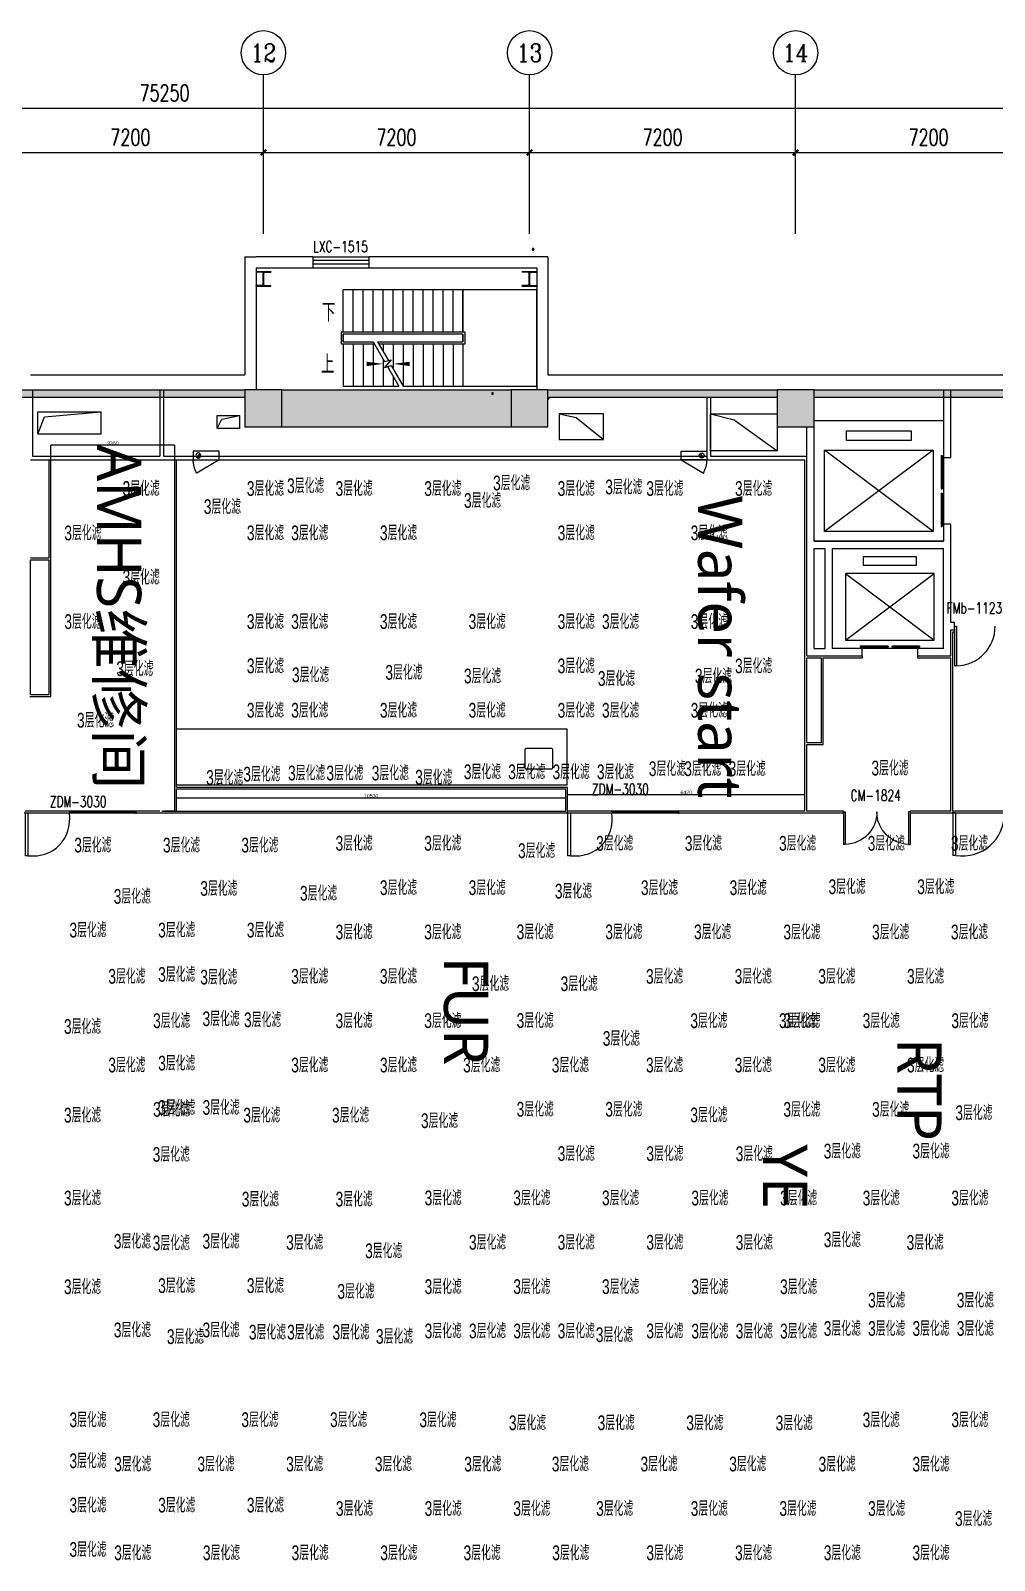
# Model space of a CAD drawing. Header units: millimetres. Extents: x -8492 to 79556, y -19137 to 79219.
# Drawn here: x 33300 to 59379, y 37821 to 79219 of the extents above; entities that cross this region are included whole.
import ezdxf
from ezdxf.enums import TextEntityAlignment as Align

# ---------------------------------------------------------------- set-up
doc = ezdxf.new("R2010")
doc.units = ezdxf.units.MM
doc.header["$LTSCALE"] = 10
doc.header["$MEASUREMENT"] = 0
doc.linetypes.add('F3建筑平面图.优秀版$0$DASH', pattern=[0.35, 0.25, -0.1])
doc.linetypes.add('F3建筑平面图.优秀版$0$X01A-L0300$0$X1AA-L3000$0$DASHED', pattern=[0.75, 0.5, -0.25])
doc.layers.add('F3建筑平面图.优秀版$0$0-EQ Block', color=8, linetype='Continuous', lineweight=9)
for name, color, linetype in [('F3建筑平面图.优秀版$0$PUB_HATCH', 8, 'Continuous'), ('F3建筑平面图.优秀版$0$X01A-L0300$0$A-Trench', 8, 'Continuous'), ('F3建筑平面图.优秀版$0$X01A-L0300$0$A-WALL-1', 8, 'Continuous'), ('F3建筑平面图.优秀版$0$X01A-L0300$0$A-WALL-3（out）', 8, 'Continuous'), ('F3建筑平面图.优秀版$0$X01A-L0300$0$A-WALL-8', 8, 'Continuous'), ('F3建筑平面图.优秀版$0$X01A-L0300$0$AXIS', 8, 'Continuous'), ('F3建筑平面图.优秀版$0$X01A-L0300$0$AXIS_TEXT', 8, 'Continuous'), ('F3建筑平面图.优秀版$0$X01A-L0300$0$COLU', 8, 'Continuous'), ('F3建筑平面图.优秀版$0$X01A-L0300$0$COLUMN', 8, 'Continuous'), ('F3建筑平面图.优秀版$0$X01A-L0300$0$H-楼板洞', 8, 'Continuous'), ('F3建筑平面图.优秀版$0$X01A-L0300$0$H-楼板洞条件20230327', 8, 'Continuous'), ('F3建筑平面图.优秀版$0$X01A-L0300$0$PROMPT', 8, 'Continuous'), ('F3建筑平面图.优秀版$0$X01A-L0300$0$PUB_HATCH', 8, 'Continuous'), ('F3建筑平面图.优秀版$0$X01A-L0300$0$PUB_TEXT', 8, 'Continuous'), ('F3建筑平面图.优秀版$0$X01A-L0300$0$W_FH_HYDRANT', 8, 'Continuous'), ('F3建筑平面图.优秀版$0$X01A-L0300$0$WALL', 8, 'Continuous'), ('F3建筑平面图.优秀版$0$X01A-L0300$0$WINDOW', 8, 'Continuous'), ('F3建筑平面图.优秀版$0$X01A-L0300$0$X1AA-L1000$0$DIM_SYMB', 8, 'Continuous'), ('F3建筑平面图.优秀版$0$X01A-L0300$0$X1AA-L1000$0$PUB_TEXT', 8, 'Continuous'), ('F3建筑平面图.优秀版$0$X01A-L0300$0$X1AA-L1000$0$STAIR', 8, 'Continuous'), ('F3建筑平面图.优秀版$0$X01A-L0300$0$X1AA-L2000$0$WINDOW', 8, 'Continuous'), ('F3建筑平面图.优秀版$0$X01A-L0300$0$X1AA-L2000$0$WINDOW_TEXT', 8, 'Continuous'), ('F3建筑平面图.优秀版$0$X01A-L0300$0$X1AA-L3000$0$a-wall-4', 8, 'Continuous'), ('F3建筑平面图.优秀版$0$X01A-L0300$0$X1AA-L3000$0$H-楼板洞条件20201222', 8, 'Continuous'), ('F3建筑平面图.优秀版$0$X01A-L0300$0$X1AA-L3000$0$WINDOW', 8, 'Continuous'), ('F3建筑平面图.优秀版$0$X01A-L0300$0$X1AA-L3000$0$WINDOW_TEXT', 8, 'Continuous'), ('F3建筑平面图.优秀版$0$X01A-L0300$0$水-设备-消火栓', 8, 'Continuous'), ('F3建筑平面图.优秀版$0$X1AA-L3000$0$WINDOW', 8, 'Continuous')]:
    doc.layers.add(name, color=color, linetype=linetype)
doc.styles.add('F3建筑平面图.优秀版$0$AREA NAME', font='', dxfattribs={"height": 1200})
doc.styles.add('F3建筑平面图.优秀版$0$Standard', font='arial.ttf')
doc.styles.add('F3建筑平面图.优秀版$0$X01A-L0300$0$_TCH_AXIS', font='COMPLEX', dxfattribs={"bigfont": 'GBCBIG'})
doc.styles.add('F3建筑平面图.优秀版$0$X01A-L0300$0$_TCH_DIM_T3', font='SIMPLEX', dxfattribs={"width": 0.705882, "bigfont": 'GBCBIG'})
doc.styles.add('F3建筑平面图.优秀版$0$X01A-L0300$0$COMPLEX', font='COMPLEX')
doc.styles.add('F3建筑平面图.优秀版$0$X01A-L0300$0$X1AA-L1000$0$_TCH_DIM', font='SIMPLEX', dxfattribs={"bigfont": 'GBCBIG'})
doc.styles.add('F3建筑平面图.优秀版$0$X01A-L0300$0$X1AA-L2000$0$_TCH_WINDOW', font='SIMPLEX', dxfattribs={"height": 3.5, "bigfont": 'GBCBIG'})
doc.styles.add('F3建筑平面图.优秀版$0$X01A-L0300$0$X1AA-L3000$0$_TCH_WINDOW', font='SIMPLEX', dxfattribs={"height": 3.5, "bigfont": 'GBCBIG'})
doc.styles.add('HC_INT', font='HC_HZ.shx', dxfattribs={"width": 0.7, "bigfont": 'HC_TXT.SHX'})
doc.styles.get('F3建筑平面图.优秀版$0$AREA NAME').set_extended_font_data('Microsoft YaHei')
doc.dimstyles.new('F3建筑平面图.优秀版$0$ISO-25', dxfattribs={"dimtxt": 100, "dimasz": 2.5, "dimexe": 1.25, "dimexo": 0.625, "dimtad": 1, "dimtxsty": 'F3建筑平面图.优秀版$0$Standard', "dimcen": 2.5, "dimadec": 0, "dimazin": 0, "dimtfac": 1, "dimtmove": 0, "dimatfit": 3, "dimfxl": 1, "dimarcsym": 0})
doc.dimstyles.new('F3建筑平面图.优秀版$0$X01A-L0300$0$_TCH_ARCH&&150', dxfattribs={"dimtxt": 446.25, "dimasz": 150, "dimexe": 375, "dimexo": 450, "dimgap": 189.375, "dimtad": 1, "dimdec": 0, "dimzin": 0, "dimdsep": 46, "dimtxsty": 'F3建筑平面图.优秀版$0$X01A-L0300$0$_TCH_DIM_T3', "dimblk": 'F3建筑平面图.优秀版$0$X01A-L0300$0$_ArchTick', "dimcen": 0.09, "dimclrt": 7, "dimazin": 2, "dimtfac": 1, "dimtdec": 0, "dimtix": 1, "dimtmove": 2, "dimatfit": 3, "dimfxl": 1, "dimtolj": 1, "dimtzin": 0, "dimarcsym": 0})

# ---------------------------------------------------------------- blocks, each defined once
blk = doc.blocks.new('F3建筑平面图.优秀版$0$X01A-L0300$0$X1AA-L3000$0$G$CAA639E2E')
for p, q in [((0, 1438), (0, 1488)), ((0, 1462), (75, 1462)), ((0, 1462), (0, 300)), ((75, 1462), (75, 300)), ((3000, 1488), (3000, 1438)), ((75, 300), (0, 300))]:
    blk.add_line(p, q)
at = {"color": 0, "linetype": 'Continuous'}
for p, q in [((3000, 1506), (1200, 1506)), ((1200, 1506), (1200, 1492)), ((1200, 1492), (3000, 1492)), ((1200, 1488), (1200, 1492)), ((1592, 1481), (2129, 1481)), ((2129, 1481), (2012, 1472)), ((2012, 1472), (2012, 1481)), ((3000, 1492), (3000, 1506)), ((3000, 1488), (3000, 1492))]:
    blk.add_line(p, q, dxfattribs=at)
at = {"lineweight": 13}
blk.add_ellipse((-115, 1610), major_axis=(1051, -1017), ratio=0.792212, start_param=-0.772576, end_param=0.772576, dxfattribs=at)
blk = doc.blocks.new('F3建筑平面图.优秀版$0$X01A-L0300$0$_AXISO')
blk.add_circle((0, 0), 0.5)
at = {"layer": 'F3建筑平面图.优秀版$0$X01A-L0300$0$AXIS_TEXT', "style": 'F3建筑平面图.优秀版$0$X01A-L0300$0$COMPLEX', "width": 1.041667}
blk.add_attdef('A', text='', height=0.56, dxfattribs=at).set_placement((-0.25, -0.28), (0.25, -0.28), align=Align.FIT)
blk = doc.blocks.new('F3建筑平面图.优秀版$0$X01A-L0300$0$A$C2dc74b26')
at = {"layer": 'F3建筑平面图.优秀版$0$X01A-L0300$0$COLU', "color": 6}
for p, q in [((300, 4200), (700, 4200)), ((300, 4200), (300, 4179)), ((470, 4179), (300, 4179)), ((494, 3845), (494, 4155)), ((507, 3845), (507, 4155)), ((531, 4179), (700, 4179)), ((700, 4200), (700, 4179)), ((7500, 4200), (7900, 4200)), ((7500, 4200), (7500, 4179)), ((7670, 4179), (7500, 4179)), ((7694, 3845), (7694, 4155)), ((7707, 3845), (7707, 4155)), ((7731, 4179), (7900, 4179)), ((7900, 4200), (7900, 4179)), ((300, 3800), (300, 3821)), ((470, 3821), (300, 3821)), ((300, 3800), (700, 3800)), ((531, 3821), (700, 3821)), ((700, 3800), (700, 3821)), ((7500, 3800), (7500, 3821)), ((7670, 3821), (7500, 3821)), ((7500, 3800), (7900, 3800)), ((7731, 3821), (7900, 3821)), ((7900, 3800), (7900, 3821))]:
    blk.add_line(p, q, dxfattribs=at)
for centre, start, end in [((470, 4155), 0, 90), ((531, 4155), 90, 180), ((7670, 4155), 0, 90), ((7731, 4155), 90, 180), ((470, 3845), 270, 0), ((531, 3845), 180, 270), ((7670, 3845), 270, 0), ((7731, 3845), 180, 270)]:
    blk.add_arc(centre, 24, start, end, dxfattribs=at)
blk = doc.blocks.new('F3建筑平面图.优秀版$0$X01A-L0300$0$A$C407b7fa1')
at = {"layer": 'F3建筑平面图.优秀版$0$X01A-L0300$0$H-楼板洞'}
for points in [[(48800, -150), (47600, -150), (47600, -850), (48800, -850)], [(51700, -150), (53500, -150), (53500, -1150), (51700, -1150)]]:
    blk.add_lwpolyline(points, close=True, dxfattribs=at)
for points in [[(47600, -150), (48063, -249), (48800, -850)], [(51700, -150), (52340, -315), (53500, -1150)]]:
    blk.add_lwpolyline(points, dxfattribs=at)
blk = doc.blocks.new('F3建筑平面图.优秀版$0$X01A-L0300$0$FIRELIB$SYSLIB$00000008')
at = {"layer": 'F3建筑平面图.优秀版$0$X01A-L0300$0$W_FH_HYDRANT'}
h = blk.add_hatch(color=256, dxfattribs=at)
edge = h.paths.add_edge_path()
edge.add_ellipse((0.486, 0.5), major_axis=(0, -0.286), ratio=0.333333, start_angle=40.31118, end_angle=220.31118, ccw=False)
edge.add_line((0.547, 0.282), (0.424, 0.718))
at = {"layer": 'F3建筑平面图.优秀版$0$X01A-L0300$0$W_FH_HYDRANT', "linetype": 'Continuous'}
blk.add_line((1.286, 1), (0.42, 2.5), dxfattribs=at)
at = {"layer": 'F3建筑平面图.优秀版$0$X01A-L0300$0$W_FH_HYDRANT'}
blk.add_line((0.547, 0.282), (0.424, 0.718), dxfattribs=at)
at = {"layer": 'F3建筑平面图.优秀版$0$X01A-L0300$0$W_FH_HYDRANT', "linetype": 'Continuous'}
blk.add_lwpolyline([(0.286, 1), (1.286, 1), (1.286, 0), (0.286, 0)], close=True, dxfattribs=at)
blk.add_arc((8.623, 1.011), 8.337, 169.71412, 180.07806, dxfattribs=at)
at = {"layer": 'F3建筑平面图.优秀版$0$X01A-L0300$0$W_FH_HYDRANT'}
blk.add_ellipse((0.486, 0.5), major_axis=(0, 0.286), ratio=0.333333, dxfattribs=at)
blk = doc.blocks.new('F3建筑平面图.优秀版$0$_FZH')
blk.add_lwpolyline([(-0.5, -0.5), (0.5, -0.5), (0.5, 0.5), (-0.5, 0.5)], close=True)
at = {"layer": 'F3建筑平面图.优秀版$0$PUB_HATCH'}
blk.add_solid([(-0.5, -0.5), (0.5, -0.5), (-0.5, 0.5), (0.5, 0.5)], dxfattribs=at)
blk = doc.blocks.new('F3建筑平面图.优秀版$0$X01A-L0300$0$$DORLIB2D$00000127')
at = {"color": 0}
for points in [[(-0.533, 0.795), (-0.533, 0.69)], [(-0.033, 0.795), (-0.533, 0.795)], [(-0.033, 0.69), (-0.533, 0.69)], [(-0.033, 0.795), (-0.033, 0.69)], [(0.533, 0.795), (0.033, 0.795)], [(0.033, 0.795), (0.033, 0.69)], [(0.533, 0.69), (0.033, 0.69)], [(0.533, 0.795), (0.533, 0.69)], [(0.5, 0.5), (-0.5, 0.5)]]:
    blk.add_lwpolyline(points, dxfattribs=at)
blk = doc.blocks.new('F3建筑平面图.优秀版$0$X01A-L0300$0$X1AA-L3000$0$$DorLib2D$00000002')
for p, q in [((-0.5, 0), (-0.5, 0.4875)), ((-0.475, 0.4875), (-0.5, 0.4875)), ((-0.475, 0), (-0.475, 0.4875)), ((0.475, 0), (0.475, 0.4875)), ((0.475, 0.4875), (0.5, 0.4875)), ((0.5, 0), (0.5, 0.4875)), ((-0.5, 0), (-0.475, 0)), ((0.5, 0), (0.475, 0))]:
    blk.add_line(p, q)
at = {"lineweight": 13}
for centre, start, end in [((-0.4875, 0), 0, 88.53072), ((0.4875, 0), 91.46928, 180)]:
    blk.add_arc(centre, 0.4875, start, end, dxfattribs=at)
blk = doc.blocks.new('F3建筑平面图.优秀版$0$X01A-L0300$0$X1AA-L3000$0$$DorLib2D$00000001')
for p, q in [((0.45, 0.975), (0.5, 0.975)), ((0.45, 0), (0.45, 0.975)), ((0.5, 0), (0.5, 0.975)), ((0.5, 0), (0.45, 0))]:
    blk.add_line(p, q)
at = {"lineweight": 13}
blk.add_arc((0.475, 0), 0.975, 91.4693, 180, dxfattribs=at)
blk = doc.blocks.new('F3建筑平面图.优秀版$0$X01A-L0300$0$_ArchTick')
at = {"color": 0, "linetype": 'ByBlock', "const_width": 0.4}
blk.add_lwpolyline([(-0.5, -0.5), (0.5, 0.5)], dxfattribs=at)
blk = doc.blocks.new('*D221')
at = {"layer": 'F3建筑平面图.优秀版$0$X01A-L0300$0$AXIS', "color": 0, "lineweight": -2, "transparency": 16777216}
for p, q in [((32400, 75919), (39600, 75919)), ((32400, 75484), (32400, 75544)), ((39600, 75484), (39600, 75544))]:
    blk.add_line(p, q, dxfattribs=at)
at = {"layer": 'F3建筑平面图.优秀版$0$X01A-L0300$0$AXIS', "color": 0, "lineweight": -2, "transparency": 16777216, "xscale": 150, "yscale": 150, "zscale": 150, "rotation": 180}
blk.add_blockref('F3建筑平面图.优秀版$0$X01A-L0300$0$_ArchTick', (32400, 75919), dxfattribs=at)
at = {"layer": 'F3建筑平面图.优秀版$0$X01A-L0300$0$AXIS', "color": 0, "lineweight": -2, "transparency": 16777216, "xscale": 150, "yscale": 150, "zscale": 150}
blk.add_blockref('F3建筑平面图.优秀版$0$X01A-L0300$0$_ArchTick', (39600, 75919), dxfattribs=at)
at = {"layer": 'F3建筑平面图.优秀版$0$X01A-L0300$0$AXIS', "color": 7, "transparency": 16777216, "insert": (36000, 76332), "char_height": 446.2, "attachment_point": 5, "style": 'F3建筑平面图.优秀版$0$X01A-L0300$0$_TCH_DIM_T3'}
blk.add_mtext('\\A1;7200', dxfattribs=at)
blk = doc.blocks.new('*D222')
at = {"layer": 'F3建筑平面图.优秀版$0$X01A-L0300$0$AXIS', "color": 0, "lineweight": -2, "transparency": 16777216}
for p, q in [((39600, 75919), (46800, 75919)), ((39600, 75484), (39600, 75544)), ((46800, 75484), (46800, 75544))]:
    blk.add_line(p, q, dxfattribs=at)
at = {"layer": 'F3建筑平面图.优秀版$0$X01A-L0300$0$AXIS', "color": 0, "lineweight": -2, "transparency": 16777216, "xscale": 150, "yscale": 150, "zscale": 150, "rotation": 180}
blk.add_blockref('F3建筑平面图.优秀版$0$X01A-L0300$0$_ArchTick', (39600, 75919), dxfattribs=at)
at = {"layer": 'F3建筑平面图.优秀版$0$X01A-L0300$0$AXIS', "color": 0, "lineweight": -2, "transparency": 16777216, "xscale": 150, "yscale": 150, "zscale": 150}
blk.add_blockref('F3建筑平面图.优秀版$0$X01A-L0300$0$_ArchTick', (46800, 75919), dxfattribs=at)
at = {"layer": 'F3建筑平面图.优秀版$0$X01A-L0300$0$AXIS', "color": 7, "transparency": 16777216, "insert": (43200, 76332), "char_height": 446.2, "attachment_point": 5, "style": 'F3建筑平面图.优秀版$0$X01A-L0300$0$_TCH_DIM_T3'}
blk.add_mtext('\\A1;7200', dxfattribs=at)
blk = doc.blocks.new('*D223')
at = {"layer": 'F3建筑平面图.优秀版$0$X01A-L0300$0$AXIS', "color": 0, "lineweight": -2, "transparency": 16777216}
for p, q in [((46800, 75919), (54000, 75919)), ((46800, 75484), (46800, 75544)), ((54000, 75484), (54000, 75544))]:
    blk.add_line(p, q, dxfattribs=at)
at = {"layer": 'F3建筑平面图.优秀版$0$X01A-L0300$0$AXIS', "color": 0, "lineweight": -2, "transparency": 16777216, "xscale": 150, "yscale": 150, "zscale": 150, "rotation": 180}
blk.add_blockref('F3建筑平面图.优秀版$0$X01A-L0300$0$_ArchTick', (46800, 75919), dxfattribs=at)
at = {"layer": 'F3建筑平面图.优秀版$0$X01A-L0300$0$AXIS', "color": 0, "lineweight": -2, "transparency": 16777216, "xscale": 150, "yscale": 150, "zscale": 150}
blk.add_blockref('F3建筑平面图.优秀版$0$X01A-L0300$0$_ArchTick', (54000, 75919), dxfattribs=at)
at = {"layer": 'F3建筑平面图.优秀版$0$X01A-L0300$0$AXIS', "color": 7, "transparency": 16777216, "insert": (50400, 76332), "char_height": 446.2, "attachment_point": 5, "style": 'F3建筑平面图.优秀版$0$X01A-L0300$0$_TCH_DIM_T3'}
blk.add_mtext('\\A1;7200', dxfattribs=at)
blk = doc.blocks.new('*D224')
at = {"layer": 'F3建筑平面图.优秀版$0$X01A-L0300$0$AXIS', "color": 0, "lineweight": -2, "transparency": 16777216}
for p, q in [((54000, 75919), (61200, 75919)), ((54000, 75484), (54000, 75544)), ((61200, 75484), (61200, 75544))]:
    blk.add_line(p, q, dxfattribs=at)
at = {"layer": 'F3建筑平面图.优秀版$0$X01A-L0300$0$AXIS', "color": 0, "lineweight": -2, "transparency": 16777216, "xscale": 150, "yscale": 150, "zscale": 150, "rotation": 180}
blk.add_blockref('F3建筑平面图.优秀版$0$X01A-L0300$0$_ArchTick', (54000, 75919), dxfattribs=at)
at = {"layer": 'F3建筑平面图.优秀版$0$X01A-L0300$0$AXIS', "color": 0, "lineweight": -2, "transparency": 16777216, "xscale": 150, "yscale": 150, "zscale": 150}
blk.add_blockref('F3建筑平面图.优秀版$0$X01A-L0300$0$_ArchTick', (61200, 75919), dxfattribs=at)
at = {"layer": 'F3建筑平面图.优秀版$0$X01A-L0300$0$AXIS', "color": 7, "transparency": 16777216, "insert": (57600, 76332), "char_height": 446.2, "attachment_point": 5, "style": 'F3建筑平面图.优秀版$0$X01A-L0300$0$_TCH_DIM_T3'}
blk.add_mtext('\\A1;7200', dxfattribs=at)
blk = doc.blocks.new('*D227')
at = {"layer": 'F3建筑平面图.优秀版$0$X01A-L0300$0$AXIS', "color": 0, "lineweight": -2, "transparency": 16777216}
for p, q in [((-700, 74990), (-700, 77494)), ((74550, 74990), (74550, 77494)), ((-700, 77119), (74550, 77119))]:
    blk.add_line(p, q, dxfattribs=at)
at = {"layer": 'F3建筑平面图.优秀版$0$X01A-L0300$0$AXIS', "color": 0, "lineweight": -2, "transparency": 16777216, "xscale": 150, "yscale": 150, "zscale": 150, "rotation": 180}
blk.add_blockref('F3建筑平面图.优秀版$0$X01A-L0300$0$_ArchTick', (-700, 77119), dxfattribs=at)
at = {"layer": 'F3建筑平面图.优秀版$0$X01A-L0300$0$AXIS', "color": 0, "lineweight": -2, "transparency": 16777216, "xscale": 150, "yscale": 150, "zscale": 150}
blk.add_blockref('F3建筑平面图.优秀版$0$X01A-L0300$0$_ArchTick', (74550, 77119), dxfattribs=at)
at = {"layer": 'F3建筑平面图.优秀版$0$X01A-L0300$0$AXIS', "color": 7, "transparency": 16777216, "insert": (36925, 77532), "char_height": 446.2, "attachment_point": 5, "style": 'F3建筑平面图.优秀版$0$X01A-L0300$0$_TCH_DIM_T3'}
blk.add_mtext('\\A1;75250', dxfattribs=at)
blk = doc.blocks.new('F3建筑平面图.优秀版$0$X01A-L0300$0$X1AA-L2000$0$$WINLIB2D$00000001')
at = {"color": 0}
for points in [[(-0.5, 0.5), (-0.5, -0.5)], [(-0.5, 0.5), (0.5, 0.5)], [(0.5, -0.5), (0.5, 0.5)], [(0.5, 0.167), (-0.5, 0.167)], [(0.5, -0.167), (-0.5, -0.167)], [(-0.5, -0.5), (0.5, -0.5)]]:
    blk.add_lwpolyline(points, dxfattribs=at)
blk = doc.blocks.new('F3建筑平面图.优秀版$0$A$C2EE2443E')
blk.add_lwpolyline([(2849, 1507), (2189, 1507, 0.414214), (2139, 1457), (2139, 1004, 0.414214), (2189, 954), (2849, 954, 0.414214), (2899, 1004), (2899, 1457, 0.414214)], format="xyb", close=True)
blk = doc.blocks.new('F3建筑平面图.优秀版$0$4540m')
for p, q in [((0, 1438), (0, 1488)), ((0, 1462), (75, 1462)), ((0, 1462), (0, 300)), ((75, 1462), (75, 300)), ((4500, 1488), (4500, 1438)), ((75, 300), (0, 300))]:
    blk.add_line(p, q)
at = {"color": 0, "linetype": 'Continuous'}
for p, q in [((4500, 1506), (1400, 1506)), ((1400, 1506), (1400, 1492)), ((1400, 1492), (4500, 1492)), ((1400, 1488), (1400, 1492)), ((2992, 1481), (3529, 1481)), ((3529, 1481), (3412, 1472)), ((3412, 1472), (3412, 1481)), ((4500, 1492), (4500, 1506)), ((4500, 1488), (4500, 1492))]:
    blk.add_line(p, q, dxfattribs=at)
at = {"lineweight": 13}
blk.add_ellipse((47, 1669), major_axis=(-964, 1100), ratio=0.863226, start_param=2.369016, end_param=3.914169, dxfattribs=at)
blk = doc.blocks.new('*D249')
at = {"color": 0, "lineweight": -2, "transparency": 16777216}
for p, q in [((33850, 67601), (33850, 68002)), ((37197, 68000), (33852, 68000)), ((37200, 67601), (37200, 68002))]:
    blk.add_line(p, q, dxfattribs=at)
at = {"color": 0, "transparency": 16777216}
for points in [[(33852, 68001), (33852, 68000), (33850, 68000)], [(37197, 68001), (37197, 68000), (37200, 68000)]]:
    blk.add_solid(points, dxfattribs=at)
at = {"color": 0, "transparency": 16777216, "insert": (35525, 68052), "char_height": 100, "attachment_point": 5, "style": 'F3建筑平面图.优秀版$0$Standard'}
blk.add_mtext('3350', dxfattribs=at)
blk = doc.blocks.new('*D250')
at = {"color": 0, "lineweight": -2, "transparency": 16777216}
for p, q in [((37250, 58101), (37250, 58461)), ((37253, 58460), (47778, 58460)), ((47780, 58101), (47780, 58461))]:
    blk.add_line(p, q, dxfattribs=at)
at = {"color": 0, "transparency": 16777216}
for points in [[(37253, 58460), (37253, 58459), (37250, 58460)], [(47778, 58460), (47778, 58459), (47780, 58460)]]:
    blk.add_solid(points, dxfattribs=at)
at = {"color": 0, "transparency": 16777216, "insert": (42515, 58511), "char_height": 100, "attachment_point": 5, "style": 'F3建筑平面图.优秀版$0$Standard'}
blk.add_mtext('10530', dxfattribs=at)
blk = doc.blocks.new('*D251')
at = {"color": 0, "lineweight": -2, "transparency": 16777216}
for p, q in [((47830, 58101), (47830, 58552)), ((47833, 58551), (54248, 58551)), ((54250, 58101), (54250, 58552))]:
    blk.add_line(p, q, dxfattribs=at)
at = {"color": 0, "transparency": 16777216}
for points in [[(47833, 58551), (47833, 58551), (47830, 58551)], [(54248, 58551), (54248, 58551), (54250, 58551)]]:
    blk.add_solid(points, dxfattribs=at)
at = {"color": 0, "transparency": 16777216, "insert": (51040, 58603), "char_height": 100, "attachment_point": 5, "style": 'F3建筑平面图.优秀版$0$Standard'}
blk.add_mtext('6420', dxfattribs=at)
blk = doc.blocks.new('F3建筑平面图.优秀版')
at = {"layer": 'F3建筑平面图.优秀版$0$X01A-L0300$0$PUB_HATCH'}
for points in [[(33000, 69500), (33000, 69300), (39100, 69300), (39100, 69500)], [(40100, 69500), (40100, 68500), (46300, 68500), (46300, 69500)], [(47300, 69499.999), (47300, 69299.999), (51650, 69299.995), (51650, 69499.995)], [(53500, 69299.993), (53500, 69499.993), (51650, 69499.995), (51650, 69299.995)], [(60700, 69299.986), (60700, 69499.986), (54500, 69499.992), (54500, 69299.992)]]:
    blk.add_hatch(color=256, dxfattribs=at).paths.add_polyline_path(points)
blk.add_line((37200, 58100), (36881, 58100))
at = {"layer": 'F3建筑平面图.优秀版$0$0-EQ Block'}
blk.add_lwpolyline([(47809.024, 58801.876), (37250, 58801.876), (37250, 60322.18), (47809.024, 60322.18)], close=True, dxfattribs=at)
at = {"layer": 'F3建筑平面图.优秀版$0$X01A-L0300$0$A-WALL-1'}
for p, q in [((40100, 69500), (46300, 69500)), ((40100, 68500), (46300, 68500))]:
    blk.add_line(p, q, dxfattribs=at)
at = {"layer": 'F3建筑平面图.优秀版$0$X01A-L0300$0$A-WALL-3（out）'}
for p, q in [((39100, 73100), (39400, 73100)), ((39100, 73100), (39100, 72800)), ((40950, 73100), (39400, 73100)), ((40950, 72800), (40950, 73100)), ((47300, 73100), (42450, 73100)), ((42450, 73100), (42450, 72800)), ((47300, 73100), (47300, 69900)), ((39100, 72800), (39100, 69900)), ((39400, 72800), (39400, 69500)), ((39400, 72800), (40950, 72800)), ((42450, 72800), (47000, 72800)), ((47000, 72800), (47000, 69500)), ((33300, 69900), (36850, 69900)), ((36850, 69900), (39100, 69900)), ((47300, 69900), (54400, 69900)), ((54400, 69900), (58100.057, 69900)), ((58100.057, 69900), (61200, 69900)), ((33350, 69500), (36800, 69500)), ((36900, 69500), (39100, 69500)), ((47300, 69500), (53500, 69500)), ((54500, 69500), (58100.057, 69500)), ((58100.057, 69500), (60700, 69500))]:
    blk.add_line(p, q, dxfattribs=at)
blk.add_lwpolyline([(54500, 68671.717), (58000.057, 68671.717), (58000.057, 65400), (54500, 65400)], close=True, dxfattribs=at)
at = {"layer": 'F3建筑平面图.优秀版$0$X01A-L0300$0$A-WALL-8'}
for p, q in [((33350, 69500), (33350, 67699.964)), ((36800, 69500), (36800, 67699.96)), ((36900, 69500), (36900, 67699.96)), ((51600, 69299.995), (51600, 67699.944)), ((51700, 69299.995), (51700, 67699.944)), ((33300, 67599.964), (36850, 67599.96)), ((33350, 67699.964), (36800, 67699.96)), ((36850, 67599.96), (51650, 67599.944)), ((36900, 67699.96), (51600, 67699.944)), ((51650, 67599.944), (54250, 67599.941)), ((51700, 67699.944), (54274.177, 67699.941)), ((54274.177, 67699.941), (54300, 67699.941))]:
    blk.add_line(p, q, dxfattribs=at)
at = {"layer": 'F3建筑平面图.优秀版$0$X01A-L0300$0$AXIS'}
for p, q in [((39600, 73719.059), (39600, 78019.059)), ((46800, 73719.059), (46800, 78019.059)), ((54000, 73719.059), (54000, 78019.059))]:
    blk.add_line(p, q, dxfattribs=at)
at = {"layer": 'F3建筑平面图.优秀版$0$X01A-L0300$0$H-楼板洞条件20230327'}
blk.add_line((33500, 68300), (33678.571, 68767.423), dxfattribs=at)
blk.add_lwpolyline([(38478.531, 68705.76), (38950, 68800)], dxfattribs=at)
at = {"layer": 'F3建筑平面图.优秀版$0$X01A-L0300$0$PROMPT'}
for p, q in [((46881, 73281), (46919, 73319)), ((46881, 73319), (46919, 73281)), ((45781, 69381), (45819, 69419)), ((45781, 69419), (45819, 69381))]:
    blk.add_line(p, q, dxfattribs=at)
for points in [[(46881, 73281), (46919, 73281), (46919, 73319), (46881, 73319)], [(45781, 69381), (45819, 69381), (45819, 69419), (45781, 69419)]]:
    blk.add_lwpolyline(points, close=True, dxfattribs=at)
at = {"layer": 'F3建筑平面图.优秀版$0$X01A-L0300$0$WALL'}
for p, q in [((33000, 69500), (39100, 69500)), ((33000, 69300), (39100, 69300)), ((47300, 69499.999), (51650, 69499.995)), ((47300, 69299.999), (51650, 69299.995)), ((51650, 69499.995), (53500, 69499.993)), ((51650, 69299.995), (53500, 69299.993)), ((54500, 69499.992), (60700, 69499.986)), ((54500, 69299.992), (60700, 69299.986)), ((58000.057, 69500), (58000.057, 67662.5)), ((58200.057, 67662.5), (58200.057, 69500)), ((54300, 67649.941), (54300, 68500)), ((54500, 67649.941), (54500, 68500)), ((54300, 65300), (54300, 67649.941)), ((54500, 65400), (54500, 67649.941)), ((58000.057, 67662.5), (58200.057, 67662.5)), ((58200.057, 65862.5), (58000.057, 65862.5)), ((58000.057, 65862.5), (58000.057, 65400)), ((58200.057, 65300), (58200.057, 65862.5)), ((54300, 62300), (54300, 65300)), ((54500, 65400), (54900.057, 65400)), ((54500, 65200), (54800.057, 65200)), ((54500, 62500), (54500, 65200)), ((54800.057, 62500), (54800.057, 65200)), ((54900.057, 65400), (58000.057, 65400)), ((55000.057, 62500), (55000.057, 65200)), ((55000.057, 65200), (58000.057, 65200)), ((58000.057, 63099.999), (58000.057, 65200)), ((58200.057, 63199.999), (58200.057, 65300)), ((58000.057, 62500), (58000.057, 63099.999)), ((58300.058, 63199.999), (58200.057, 63199.999)), ((58200.057, 62999.999), (58300.058, 62999.999)), ((58200.057, 62300), (58200.057, 62999.999)), ((58300.058, 62999.999), (58300.058, 63199.999)), ((54300, 62300), (54900.057, 62300)), ((54500, 62500), (54800.057, 62500)), ((54900.057, 62300), (55800.058, 62300)), ((55800.058, 62500), (55000.057, 62500)), ((55800.058, 62300), (55800.058, 62500)), ((58000.057, 62500), (57300.058, 62500)), ((57300.058, 62500), (57300.058, 62300)), ((57300.058, 62300), (58200.057, 62300))]:
    blk.add_line(p, q, dxfattribs=at)
at = {"layer": 'F3建筑平面图.优秀版$0$X01A-L0300$0$X1AA-L1000$0$DIM_SYMB', "elevation": -2041.667}
for points in [[(41625, 71600, 0, 0, 0), (46000, 71600, 0, 0, 0), (46000, 70200, 0, 0, 0), (43110, 70200, 0, 120, 0), (43560, 70200, 0, 0, 0)], [(41625, 70200, 0, 0, 0), (42840, 70200, 0, 120, 0), (42390, 70200, 0, 0, 0)]]:
    blk.add_lwpolyline(points, format="xyseb", dxfattribs=at)
at = {"layer": 'F3建筑平面图.优秀版$0$X01A-L0300$0$X1AA-L1000$0$STAIR'}
for p, q in [((45000, 72200), (41760, 72200)), ((41760, 71060), (41760, 72200)), ((42030, 71060), (42030, 72200)), ((42300, 71060), (42300, 72200)), ((42570, 71060), (42570, 72200)), ((42840, 71060), (42840, 72200)), ((43110, 71060), (43110, 72200)), ((43380, 71060), (43380, 72200)), ((43650, 71060), (43650, 72200)), ((43920, 71060), (43920, 72200)), ((44190, 71060), (44190, 72200)), ((44460, 71060), (44460, 72200)), ((44730, 71060), (44730, 72200)), ((45000, 71060), (45000, 72200)), ((47000, 72200), (45000, 72200)), ((45000, 72200), (45000, 71060)), ((47000, 69600), (47000, 72200)), ((41700, 71060), (41700, 70740)), ((45060, 71060), (41700, 71060)), ((45000, 71000), (41760, 71000)), ((41760, 71000), (41760, 70800)), ((45000, 71000), (41760, 71000)), ((41760, 70800), (41760, 71000)), ((41760, 70800), (42570.855, 70800)), ((41760, 70800), (42570.855, 70800)), ((42570.855, 70800), (42880.081, 70264.404)), ((42686.325, 70800), (45000, 70800)), ((42686.325, 70800), (42980.081, 70291.199)), ((42686.325, 70800), (45000, 70800)), ((45000, 70800), (45000, 71000)), ((45000, 71000), (45000, 70800)), ((45060, 70740), (45060, 71060)), ((41700, 70740), (42605.496, 70740)), ((41760, 70740), (41760, 69600)), ((42030, 70740), (42030, 69600)), ((42300, 70740), (42300, 69600)), ((42570, 70740), (42570, 69600)), ((42720.966, 70740), (45060, 70740)), ((42840, 70740), (42840, 70533.827)), ((43110, 70740), (43110, 70066.173)), ((43380, 70740), (43380, 69600)), ((43650, 70740), (43650, 69600)), ((43920, 70740), (43920, 69600)), ((44190, 70740), (44190, 69600)), ((44460, 70740), (44460, 69600)), ((44730, 70740), (44730, 69600)), ((45000, 70740), (45000, 69600)), ((45000, 70740), (45000, 69600)), ((42840, 70333.827), (42840, 69600)), ((43052.433, 70310.586), (42879.541, 70104.541)), ((42879.541, 70104.541), (43059.941, 70152.879)), ((42880.081, 70264.404), (43052.433, 70310.586)), ((42959.941, 70126.084), (43263.675, 69600)), ((43059.941, 70152.879), (43379.145, 69600)), ((41760, 69600), (43263.675, 69600)), ((43110, 69866.173), (43110, 69600)), ((43379.145, 69600), (45000, 69600)), ((45000, 69600), (47000, 69600)), ((55375.014, 68125), (55375.014, 68387.5)), ((55375.014, 68387.5), (57125.043, 68387.5)), ((57125.043, 68387.5), (57125.043, 68125)), ((57125.043, 68125), (55375.014, 68125)), ((54780.029, 65662.5), (54780.029, 67862.5)), ((54780.029, 67862.5), (57720.029, 67862.5)), ((57720.029, 67862.5), (54780.029, 65662.5)), ((57720.029, 65662.5), (54780.029, 67862.5)), ((57720.029, 67862.5), (57720.029, 65662.5)), ((57720.029, 65662.5), (54780.029, 65662.5)), ((55830.057, 64975), (55830.057, 64750)), ((57270.057, 64975), (55830.057, 64975)), ((55830.057, 64750), (57270.057, 64750)), ((57270.057, 64750), (57270.057, 64975)), ((55350.058, 64525), (55350.058, 62725)), ((57750.057, 64525), (55350.058, 64525)), ((55350.058, 64525), (57750.057, 62725)), ((55350.058, 62725), (57750.057, 64525)), ((57750.057, 62725), (57750.057, 64525)), ((55350.058, 62725), (57750.057, 62725))]:
    blk.add_line(p, q, dxfattribs=at)
at = {"layer": 'F3建筑平面图.优秀版$0$X01A-L0300$0$X1AA-L3000$0$a-wall-4'}
for p, q in [((47300, 69299.997), (47325, 69299.997)), ((47300, 69249.997), (47325, 69249.997)), ((47325, 69299.997), (47325, 69249.997)), ((33800, 64949.966), (33800, 67599.972)), ((33800, 67599.972), (33850, 67599.972)), ((33850, 64924.966), (33850, 67599.972)), ((37200, 58725), (37200, 67599.972)), ((37250, 58750), (37250, 67599.972)), ((54250, 62275), (54250, 67599.941)), ((54300, 62300), (54300, 67599.941)), ((33300, 64949.966), (33800, 64949.966)), ((33300, 61250), (33300, 64899.966)), ((33300, 64899.966), (33800, 64899.966)), ((33800, 61250), (33800, 64899.966)), ((33850, 61200), (33850, 64924.966)), ((58200.058, 62975), (58200.058, 62999.999)), ((58200.058, 62999.999), (58250.058, 62999.999)), ((58200.058, 62300), (58200.058, 62975)), ((58250.058, 63000), (58300.058, 63000)), ((58250.058, 63000), (58250.058, 62999.999)), ((58250.058, 62950), (58300.058, 62950)), ((58250.058, 62275), (58250.058, 62950)), ((58300.058, 63000), (58300.058, 62950)), ((54250, 59925), (54250, 62275)), ((54300, 62300), (54724.177, 62300)), ((54300, 62250), (54699.177, 62250)), ((54300, 59950), (54300, 62250)), ((54699.177, 59950), (54699.177, 62250)), ((54724.177, 62300), (55800.058, 62300)), ((54749.177, 59900), (54749.177, 62250)), ((54749.177, 62250), (55800.058, 62250)), ((55800.058, 62300), (55800.058, 62250)), ((57300.058, 62300), (58200.058, 62300)), ((57300.058, 62300), (57300.058, 62250)), ((57300.058, 62250), (58200.058, 62250)), ((58200.057, 58100), (58200.058, 62250)), ((58250.057, 58100), (58250.058, 62275)), ((33275, 61200), (33850, 61200)), ((33300, 61250), (33800, 61250)), ((54250, 58100), (54250, 59925)), ((54300, 59950), (54699.177, 59950)), ((54300, 59900), (54749.177, 59900)), ((54300, 58100), (54300, 59900)), ((37200, 58100), (37200, 58725)), ((37250, 58750), (47830, 58750)), ((37250, 58100), (37250, 58700)), ((37250, 58700), (47780, 58700)), ((47780, 58100), (47780, 58700)), ((47830, 58100), (47830, 58750)), ((36800, 58100), (36150, 58100)), ((36150, 58100), (36150, 58050)), ((36150, 58050), (36825, 58050)), ((36825, 58050), (47830, 58050.291)), ((36850, 58100), (47780, 58100)), ((47575, 58050), (47600, 58050)), ((47830, 58050), (47830, 58100)), ((54250, 58100), (50600, 58100)), ((50600, 58100), (50600, 58050)), ((50600, 58050), (54274.177, 58050)), ((54274.177, 58050), (55300, 58050)), ((55300, 58100), (54300, 58100)), ((55300, 58050), (55300, 58100)), ((58200.057, 58100), (57100, 58100)), ((57100, 58100), (57100, 58050)), ((57100, 58050), (58225.057, 58050))]:
    blk.add_line(p, q, dxfattribs=at)
at = {"layer": 'F3建筑平面图.优秀版$0$X01A-L0300$0$X1AA-L3000$0$H-楼板洞条件20201222'}
for p, q in [((33678.571, 68767.423), (35200, 68900)), ((38350, 68450), (38478.531, 68705.76))]:
    blk.add_line(p, q, dxfattribs=at)
for points in [[(33500, 68900), (35200, 68900), (35200, 68300), (33500, 68300)], [(38350, 68800), (38950, 68800), (38950, 68450), (38350, 68450)]]:
    blk.add_lwpolyline(points, close=True, dxfattribs=at)
at = {"layer": 'F3建筑平面图.优秀版$0$X01A-L0300$0$X1AA-L3000$0$WINDOW', "linetype": 'F3建筑平面图.优秀版$0$DASH'}
for p, q in [((36150, 58100), (33150, 58100)), ((33150, 58050), (36150, 58050)), ((50830, 58100), (47830, 58100)), ((47830, 58050), (50830, 58050))]:
    blk.add_line(p, q, dxfattribs=at)
at = {"layer": 'F3建筑平面图.优秀版$0$X1AA-L3000$0$WINDOW', "linetype": 'F3建筑平面图.优秀版$0$DASH'}
for p, q in [((62750.057, 58100), (58250.057, 58100)), ((58250.057, 58050), (62750.057, 58050))]:
    blk.add_line(p, q, dxfattribs=at)
blk.add_blockref('F3建筑平面图.优秀版$0$X01A-L0300$0$A$C407b7fa1', (0, 69000))
at = {"layer": 'F3建筑平面图.优秀版$0$0-EQ Block', "rotation": 180}
blk.add_blockref('F3建筑平面图.优秀版$0$A$C2EE2443E', (49572.896, 60747.662), dxfattribs=at)
at = {"layer": 'F3建筑平面图.优秀版$0$X01A-L0300$0$A-Trench'}
blk.add_blockref('F3建筑平面图.优秀版$0$X01A-L0300$0$A$C2dc74b26', (39100, 68500), dxfattribs=at)
at = {"layer": 'F3建筑平面图.优秀版$0$X01A-L0300$0$AXIS'}
ref = blk.add_blockref('F3建筑平面图.优秀版$0$X01A-L0300$0$_AXISO', (39600, 78619.059), dxfattribs=dict(at, xscale=1200, yscale=1200, zscale=1200))
ref.add_attrib('A', '12', dxfattribs={"layer": 'F3建筑平面图.优秀版$0$X01A-L0300$0$AXIS_TEXT', "height": 481.7084, "style": 'F3建筑平面图.优秀版$0$X01A-L0300$0$_TCH_AXIS', "width": 1.034483}).set_placement((39255.923, 78378.205), (39944.077, 78378.205), align=Align.FIT)
ref = blk.add_blockref('F3建筑平面图.优秀版$0$X01A-L0300$0$_AXISO', (46800, 78619.059), dxfattribs=dict(at, xscale=1200, yscale=1200, zscale=1200))
ref.add_attrib('A', '13', dxfattribs={"layer": 'F3建筑平面图.优秀版$0$X01A-L0300$0$AXIS_TEXT', "height": 481.7084, "style": 'F3建筑平面图.优秀版$0$X01A-L0300$0$_TCH_AXIS', "width": 1.034483}).set_placement((46455.923, 78378.205), (47144.077, 78378.205), align=Align.FIT)
ref = blk.add_blockref('F3建筑平面图.优秀版$0$X01A-L0300$0$_AXISO', (54000, 78619.059), dxfattribs=dict(at, xscale=1200, yscale=1200, zscale=1200))
ref.add_attrib('A', '14', dxfattribs={"layer": 'F3建筑平面图.优秀版$0$X01A-L0300$0$AXIS_TEXT', "height": 471.1124, "style": 'F3建筑平面图.优秀版$0$X01A-L0300$0$_TCH_AXIS'}).set_placement((53652.274, 78383.503), (54347.726, 78383.503), align=Align.FIT)
at = {"layer": 'F3建筑平面图.优秀版$0$X01A-L0300$0$COLUMN', "xscale": 1000, "yscale": 1000, "zscale": 1000, "rotation": 89.99999999999999}
for p in [(39600, 69000), (46800, 69000), (54000, 69000)]:
    blk.add_blockref('F3建筑平面图.优秀版$0$_FZH', p, dxfattribs=at)
at = {"layer": 'F3建筑平面图.优秀版$0$X01A-L0300$0$WINDOW', "yscale": 200, "zscale": 200}
for p, xscale, rotation in [((58100.057, 66762.5), 1800, 89.99999999999999), ((56550.058, 62400), 1500, 7.029523334364228e-06)]:
    blk.add_blockref('F3建筑平面图.优秀版$0$X01A-L0300$0$$DORLIB2D$00000127', p, dxfattribs=dict(at, xscale=xscale, rotation=rotation))
at = {"layer": 'F3建筑平面图.优秀版$0$X01A-L0300$0$X1AA-L2000$0$WINDOW'}
ref = blk.add_blockref('F3建筑平面图.优秀版$0$X01A-L0300$0$X1AA-L2000$0$$WINLIB2D$00000001', (41700, 72950), dxfattribs=dict(at, xscale=1500, yscale=-300, zscale=300, rotation=1.034730667431324e-06))
ref.add_attrib('A', 'LXC-1515', (40950, 73225.25), dxfattribs={"layer": 'F3建筑平面图.优秀版$0$X01A-L0300$0$X1AA-L2000$0$WINDOW_TEXT', "height": 297.5, "rotation": 0.000001, "style": 'F3建筑平面图.优秀版$0$X01A-L0300$0$X1AA-L2000$0$_TCH_WINDOW', "width": 0.705882})
at = {"layer": 'F3建筑平面图.优秀版$0$X01A-L0300$0$X1AA-L3000$0$WINDOW'}
ref = blk.add_blockref('F3建筑平面图.优秀版$0$X01A-L0300$0$X1AA-L3000$0$$DorLib2D$00000001', (58850.058, 63099.999), dxfattribs=dict(at, xscale=-1100, yscale=-1100, zscale=200, rotation=7.029523523272018e-06))
ref.add_attrib('A', 'FMb-1123', (58085.058, 63445.961), dxfattribs={"layer": 'F3建筑平面图.优秀版$0$X01A-L0300$0$X1AA-L3000$0$WINDOW_TEXT', "height": 297.5, "rotation": 0.000007, "style": 'F3建筑平面图.优秀版$0$X01A-L0300$0$X1AA-L3000$0$_TCH_WINDOW', "width": 0.705882})
ref = blk.add_blockref('F3建筑平面图.优秀版$0$X01A-L0300$0$X1AA-L3000$0$$DorLib2D$00000002', (56200, 58075), dxfattribs=dict(at, xscale=1800, yscale=-1800, zscale=50))
ref.add_attrib('A', 'CM-1824', (55490.002, 58374.659), dxfattribs={"layer": 'F3建筑平面图.优秀版$0$X01A-L0300$0$X1AA-L3000$0$WINDOW_TEXT', "height": 297.5, "style": 'F3建筑平面图.优秀版$0$X01A-L0300$0$X1AA-L3000$0$_TCH_WINDOW', "width": 0.705882})
for p in [(33150.008, 56587.858), (47830, 56587.791)]:
    blk.add_blockref('F3建筑平面图.优秀版$0$X01A-L0300$0$X1AA-L3000$0$G$CAA639E2E', p, dxfattribs=at)
at = {"layer": 'F3建筑平面图.优秀版$0$X01A-L0300$0$水-设备-消火栓', "yscale": 240, "zscale": 700}
for p, xscale, rotation in [((37500, 67839.959), -700, 179.9999999998954), ((51800.017, 67839.944), 700, 180.0000000001045)]:
    blk.add_blockref('F3建筑平面图.优秀版$0$X01A-L0300$0$FIRELIB$SYSLIB$00000008', p, dxfattribs=dict(at, xscale=xscale, rotation=rotation))
at = {"layer": 'F3建筑平面图.优秀版$0$X1AA-L3000$0$WINDOW'}
blk.add_blockref('F3建筑平面图.优秀版$0$4540m', (58250.057, 56593.838), dxfattribs=at)
at = {"layer": 'F3建筑平面图.优秀版$0$X01A-L0300$0$PUB_TEXT', "style": 'F3建筑平面图.优秀版$0$AREA NAME'}
for s, p in [('AMHS维修间', (35095.037, 68021.239)), ('Wafer start', (51360.504, 66642.094)), ('FUR', (44484.333, 54153.661)), ('RTP', (56748.867, 51957.64)), ('YE', (53114.607, 49081.409))]:
    blk.add_text(s, height=1200, rotation=270, dxfattribs=at).set_placement(p)
at = {"layer": 'F3建筑平面图.优秀版$0$X01A-L0300$0$X1AA-L1000$0$PUB_TEXT', "color": 7, "style": 'F3建筑平面图.优秀版$0$X01A-L0300$0$X1AA-L1000$0$_TCH_DIM'}
for s, p in [('下', (41182.66, 71337.5)), ('上', (41154.734, 69937.5))]:
    blk.add_text(s, height=506.383, dxfattribs=at).set_placement(p)
at = {"layer": 'F3建筑平面图.优秀版$0$X01A-L0300$0$X1AA-L3000$0$WINDOW_TEXT', "linetype": 'F3建筑平面图.优秀版$0$X01A-L0300$0$X1AA-L3000$0$DASHED', "style": 'F3建筑平面图.优秀版$0$X01A-L0300$0$X1AA-L3000$0$_TCH_WINDOW', "width": 0.705882}
for p in [(48485.56, 58542.449), (33816.902, 58205.577)]:
    blk.add_text('ZDM-3030', height=297.5, dxfattribs=at).set_placement(p)
for base, p1, p2, picture, middle in [((33850, 68000.278), (37200, 67599.972), (33850, 67599.972), '*D249', (35525, 68051.994)), ((47780, 58459.511), (37250, 58100), (47780, 58100), '*D250', (42515, 58511.227)), ((54250, 58551.02), (47830, 58100), (54250, 58100), '*D251', (51040, 58602.702))]:
    dim = blk.add_linear_dim(base=base, p1=p1, p2=p2, dimstyle='F3建筑平面图.优秀版$0$ISO-25')
    dim.commit()
    dim.dimension.update_dxf_attribs({"geometry": picture, "text_midpoint": middle})
at = {"layer": 'F3建筑平面图.优秀版$0$X01A-L0300$0$AXIS'}
for p1, p2, distance, picture, middle in [((-700, 74540.5), (74549.996, 74540.5), 2578.559, '*D227', (36924.998, 77531.559)), ((32400, 75934.344), (39600, 75934.344), -15.285, '*D221', (36000, 76331.559)), ((39600, 75934.344), (46800, 75934.344), -15.285, '*D222', (43200, 76331.559)), ((46800, 75934.344), (54000, 75934.344), -15.285, '*D223', (50400, 76331.559)), ((54000, 75934.344), (61200, 75934.344), -15.285, '*D224', (57600, 76331.559))]:
    dim = blk.add_aligned_dim(p1=p1, p2=p2, distance=distance, dimstyle='F3建筑平面图.优秀版$0$X01A-L0300$0$_TCH_ARCH&&150', dxfattribs=at)
    dim.commit()
    dim.dimension.update_dxf_attribs({"geometry": picture, "text_midpoint": middle})

msp = doc.modelspace()

# ---------------------------------------------------------------- block references
msp.add_blockref('F3建筑平面图.优秀版', (0, 0))

# ---------------------------------------------------------------- texts
at = {"char_height": 400, "attachment_point": 1, "style": 'HC_INT'}
for insert in [(35788, 67027), (39151, 67027), (40239, 67102), (41551, 67027), (43951, 67027), (45813, 67177), (47561, 67027), (48849, 67069), (49961, 67027), (52361, 67027), (45026, 66703), (37986, 66538), (34213, 65826), (39151, 65827), (40351, 65827), (42751, 65827), (47561, 65827), (51161, 65827), (35788, 64627), (34213, 63426), (39151, 63427), (40351, 63427), (42751, 63427), (45151, 63427), (47561, 63427), (48761, 63427), (51161, 63427), (35619, 62152), (39151, 62227), (47561, 62227), (52361, 62227), (40372, 61986), (42899, 62052), (45026, 61953), (48649, 61886), (51275, 61953), (39151, 61027), (40351, 61027), (42751, 61027), (45151, 61027), (47561, 61027), (48761, 61027), (51161, 61027), (34555, 60757), (38049, 59207), (39056, 59299), (40266, 59327), (41303, 59327), (42530, 59327), (43706, 59214), (45022, 59361), (46222, 59361), (47422, 59361), (48622, 59361), (50027, 59445), (50986, 59445), (52187, 59445), (56051, 59461), (34481, 57377), (36881, 57377), (39002, 57377), (41551, 57426), (43951, 57426), (46488, 57226), (48602, 57426), (51002, 57426), (53551, 57426), (55951, 57426), (58202, 57426), (35548, 55990), (37890, 56205), (40588, 56075), (42751, 56226), (45151, 56226), (47485, 56132), (49814, 56225), (52214, 56225), (54890, 56252), (57290, 56252), (34351, 55078), (36751, 55078), (39151, 55078), (41551, 55026), (43951, 55026), (46451, 55030), (48851, 55030), (51251, 55030), (53669, 55026), (56069, 55026), (58202, 55026), (35402, 53826), (36751, 53878), (37890, 53805), (40351, 53826), (42751, 53826), (49951, 53826), (52351, 53826), (54614, 53826), (57014, 53826), (45241, 53626), (47641, 53626), (36614, 52626), (37951, 52678), (39074, 52651), (41551, 52626), (43951, 52626), (46451, 52630), (51151, 52626), (53551, 52626), (53669, 52626), (55814, 52626), (58214, 52626), (34202, 52470), (48782, 52146), (35402, 51426), (36751, 51478), (40351, 51426), (42751, 51426), (45002, 51426), (47402, 51426), (49951, 51426), (52351, 51426), (54614, 51426), (57014, 51426), (34202, 50070), (36614, 50226), (36751, 50278), (37951, 50278), (39055, 50070), (41455, 50070), (46451, 50230), (48851, 50230), (51151, 50076), (53669, 50226), (56069, 50226), (58322, 50135), (43862, 49920), (36603, 49008), (47561, 49030), (49961, 49030), (52379, 49026), (54761, 49097), (57161, 49097), (34202, 47826), (39014, 47797), (41551, 47797), (43961, 47830), (46361, 47830), (48761, 47830), (51179, 47826), (53579, 47826), (55814, 47826), (58214, 47826), (35551, 46657), (36603, 46608), (37951, 46657), (40214, 46626), (42351, 46398), (45161, 46630), (47561, 46630), (49961, 46630), (52379, 46626), (54761, 46697), (57002, 46626), (34202, 45426), (36751, 45457), (39151, 45457), (41602, 45302), (43961, 45430), (46361, 45430), (48761, 45430), (51179, 45426), (53579, 45426), (55961, 45063), (58361, 45063), (35551, 44257), (37951, 44257), (54761, 44297), (55961, 44297), (57161, 44297), (58361, 44297), (36988, 44076), (39205, 44197), (40241, 44197), (41468, 44197), (42644, 44083), (43961, 44230), (45161, 44230), (46361, 44230), (47561, 44230), (48593, 44128), (49961, 44230), (51179, 44226), (52379, 44226), (53579, 44226), (34351, 41826), (36602, 41830), (39002, 41830), (41402, 41830), (43820, 41826), (55814, 41826), (58214, 41826), (46241, 41745), (48641, 41745), (51041, 41745), (53459, 41741), (34351, 40717), (35561, 40626), (37814, 40630), (40214, 40630), (42614, 40630), (45033, 40626), (47402, 40630), (49802, 40630), (52202, 40630), (54620, 40626), (57161, 40626), (34351, 39517), (36751, 39517), (39151, 39517), (41561, 39426), (43961, 39426), (46361, 39426), (48602, 39426), (51161, 39426), (53561, 39426), (55961, 39426), (58313, 39152), (34351, 38317), (35561, 38227), (37961, 38227), (40361, 38227), (42761, 38227), (45014, 38227), (47414, 38227), (49961, 38227), (52361, 38227), (54761, 38227), (57161, 38227)]:
    msp.add_mtext_dynamic_manual_height_columns('3层化滤', width=1266.45, gutter_width=1, heights=[0], dxfattribs=dict(at, insert=insert))

doc.saveas('drawing.dxf')
